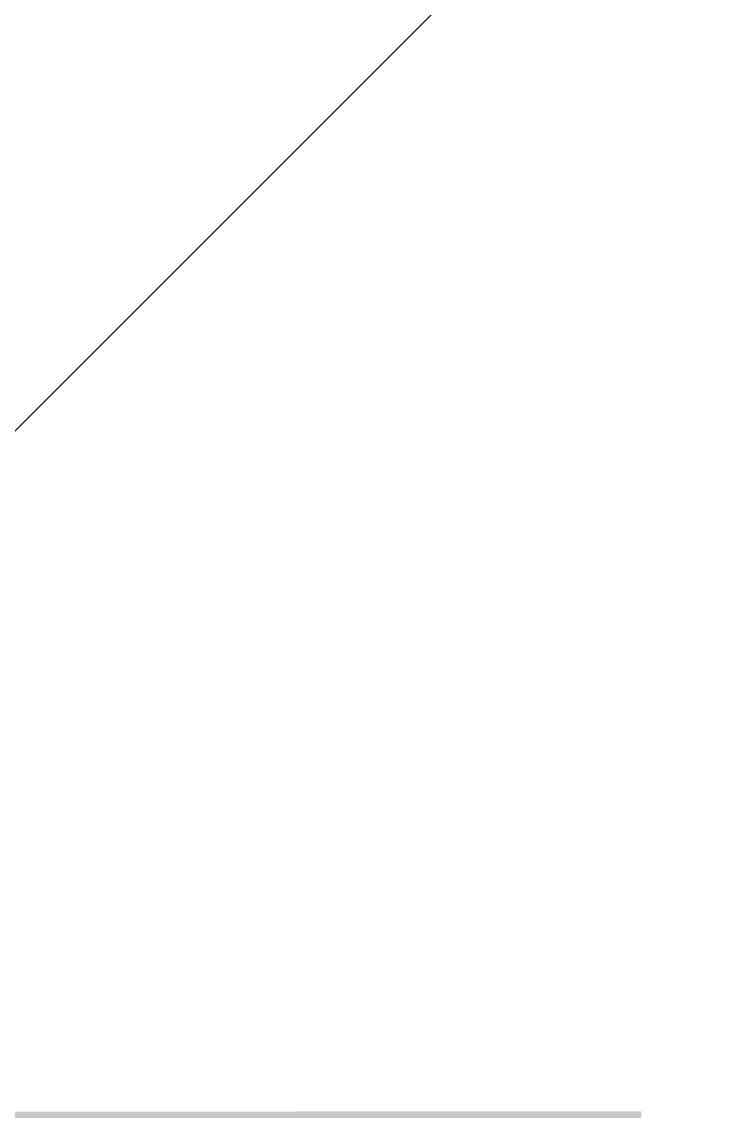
# Model space of a CAD drawing. Header units: millimetres. Extents: x -1113 to 415037, y -3642 to 28069.
# Drawn here: x 101584.7 to 101639.9, y 5043.9 to 5131.2 of the extents above; entities that cross this region are included whole.
import ezdxf

# ---------------------------------------------------------------- set-up
doc = ezdxf.new("R2010")
doc.units = ezdxf.units.MM
doc.layers.add('0) Стена 3.93м', color=3, linetype='Continuous', lineweight=60)
doc.layers.add('I-WALL', color=7, linetype='Continuous', lineweight=5)

# ---------------------------------------------------------------- blocks, each defined once
blk = doc.blocks.new('1floor')
at = {"layer": 'I-WALL'}
h = blk.add_hatch(dxfattribs=at)
h.set_pattern_fill('FP_1', color=256, style=0, pattern_type=2)
h.set_pattern_definition([(45, (0, 0), (-114.04925, 114.04925), []), (45, (114.05, 0), (-114.04925, 114.04925), [201.612, -40.322, 6.706, -33.617])])
h.paths.add_polyline_path([(99660, 5180), (99660, 5400), (94210, 5400), (94210, 5180), (99630, 5180)])
h.paths.add_polyline_path([(101610, 5180), (101610, 5400), (100710, 5400), (100710, 5180), (101570, 5180)])
h = blk.add_hatch(dxfattribs=at)
h.set_pattern_fill('FP_191', color=256, style=0, pattern_type=2)
h.set_pattern_definition([(0, (0, 0), (243.84, 60.96), [20.117, -162.763, 20.117, -162.763, -975.36]), (0, (0, 0), (243.84, 60.96), [-365.76, 20.117, -345.643, 20.117, -162.763, -426.72]), (0, (0, 0), (243.84, 60.96), [-914.4, 20.117, -101.803, 20.117, -284.683]), (120, (91.44, 30.48), (-174.71291, 180.691634), [20.117, -162.763, 20.117, -162.763, -975.36]), (120, (91.44, 30.48), (-174.71291, 180.691634), [-365.76, 20.117, -345.643, 20.117, -162.763, -426.72]), (120, (91.44, 30.48), (-174.71291, 180.691634), [-914.4, 20.117, -101.803, 20.117, -284.683]), (240, (121.92, 152.4), (-69.12709, -241.651634), [20.117, -162.763, 20.117, -162.763, -975.36]), (240, (121.92, 152.4), (-69.12709, -241.651634), [-365.76, 20.117, -345.643, 20.117, -162.763, -426.72]), (240, (121.92, 152.4), (-69.12709, -241.651634), [-914.4, 20.117, -101.803, 20.117, -284.683])])
h.paths.add_polyline_path([(100710, 5160), (101569, 5160), (101569.642, 5180), (100740, 5179.302), (100740, 5172), (100710, 5172)])
h.paths.add_polyline_path([(94210, 5160), (99660, 5160), (99660, 5172), (99630, 5172), (99630, 5180), (94210, 5180), (94210, 5173.364)])

msp = doc.modelspace()

# ---------------------------------------------------------------- block references
at = {"layer": '0) Стена 3.93м'}
msp.add_blockref('1floor', (64.702, -136.062), dxfattribs=at)

doc.saveas('drawing.dxf')
